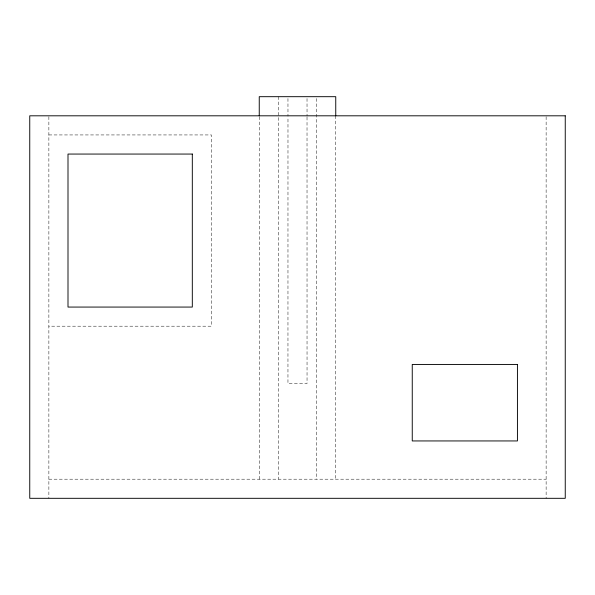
<?xml version="1.0" encoding="UTF-8"?>
<svg xmlns="http://www.w3.org/2000/svg" width="595" height="595" viewBox="0 0 595 595"><rect width="100%" height="100%" fill="white"/><g stroke="black" fill="none" stroke-linecap="round" stroke-linejoin="round"><path stroke-width="0.45" stroke-dasharray="2.98 2.23" d="M48.872 134.939L211.441 134.939L211.441 326.186L48.872 326.186M48.872 479.191L546.128 479.191M546.128 116.739L546.128 498.312M335.751 115.809L335.751 479.191M316.622 98.547L316.622 479.191M307.02 98.547L307.042 116.181M307.02 117.111L307.042 383.559L287.958 383.559L287.98 117.111M287.958 98.547L287.98 116.181M278.378 96.688L278.378 479.191M259.249 116.739L259.249 479.191M48.872 116.724L48.872 498.312"/><path stroke-width="0.89" d="M335.751 115.809L335.751 96.688L259.249 96.688L259.249 115.809M565.25 115.809L29.75 115.809L29.75 498.312L565.25 498.312L565.25 115.809M192.311 154.06L68.001 154.06L68.001 307.065L192.311 307.065L192.311 154.06M517.434 364.438L412.253 364.438L412.253 440.94L517.434 440.94L517.434 364.438"/></g></svg>
